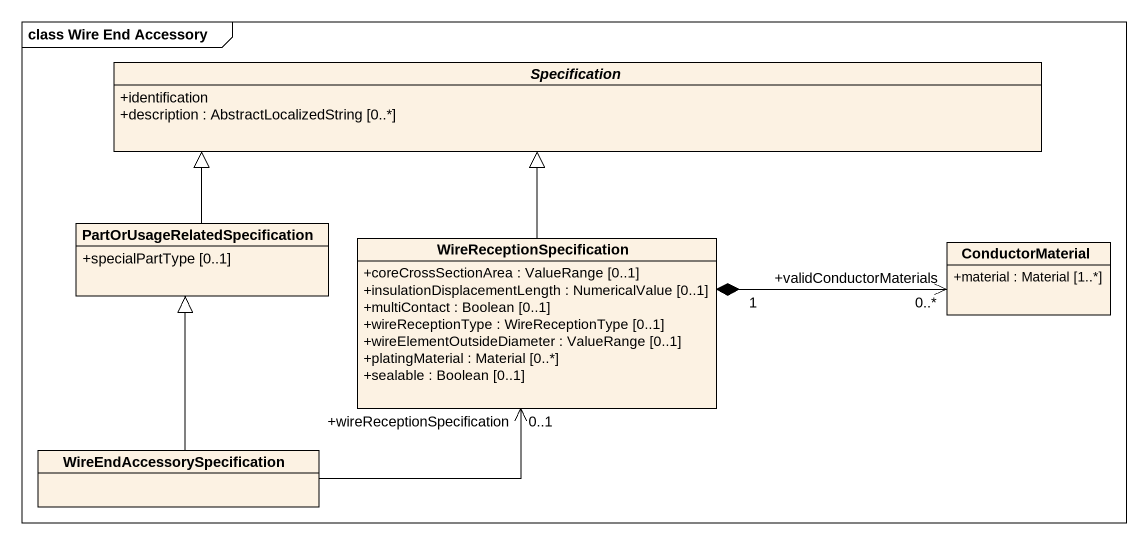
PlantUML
@startuml
mainframe class Wire End Accessory
hide circle
hide empty members
skinparam classAttributeIconSize 0
abstract class Specification {
  +identification
  +description : AbstractLocalizedString [0..*]
}
class "PartOrUsageRelatedSpecification" as PartOrUsageRelatedSpecificat {
  +specialPartType [0..1]
}
class WireReceptionSpecification {
  +coreCrossSectionArea : ValueRange [0..1]
  +insulationDisplacementLength : NumericalValue [0..1]
  +multiContact : Boolean [0..1]
  +wireReceptionType : WireReceptionType [0..1]
  +wireElementOutsideDiameter : ValueRange [0..1]
  +platingMaterial : Material [0..*]
  +sealable : Boolean [0..1]
}
class ConductorMaterial {
  +material : Material [1..*]
}
class "WireEndAccessorySpecification" as WireEndAccessorySpecificatio
PartOrUsageRelatedSpecificat -right-|> Specification
WireReceptionSpecification -up-|> Specification
WireReceptionSpecification "1" *-right-> "+validConductorMaterials\n0..*" ConductorMaterial
WireReceptionSpecification "+wireReceptionSpecification\n0..1" <-left- WireEndAccessorySpecificatio
WireEndAccessorySpecificatio -up-|> PartOrUsageRelatedSpecificat
@enduml
